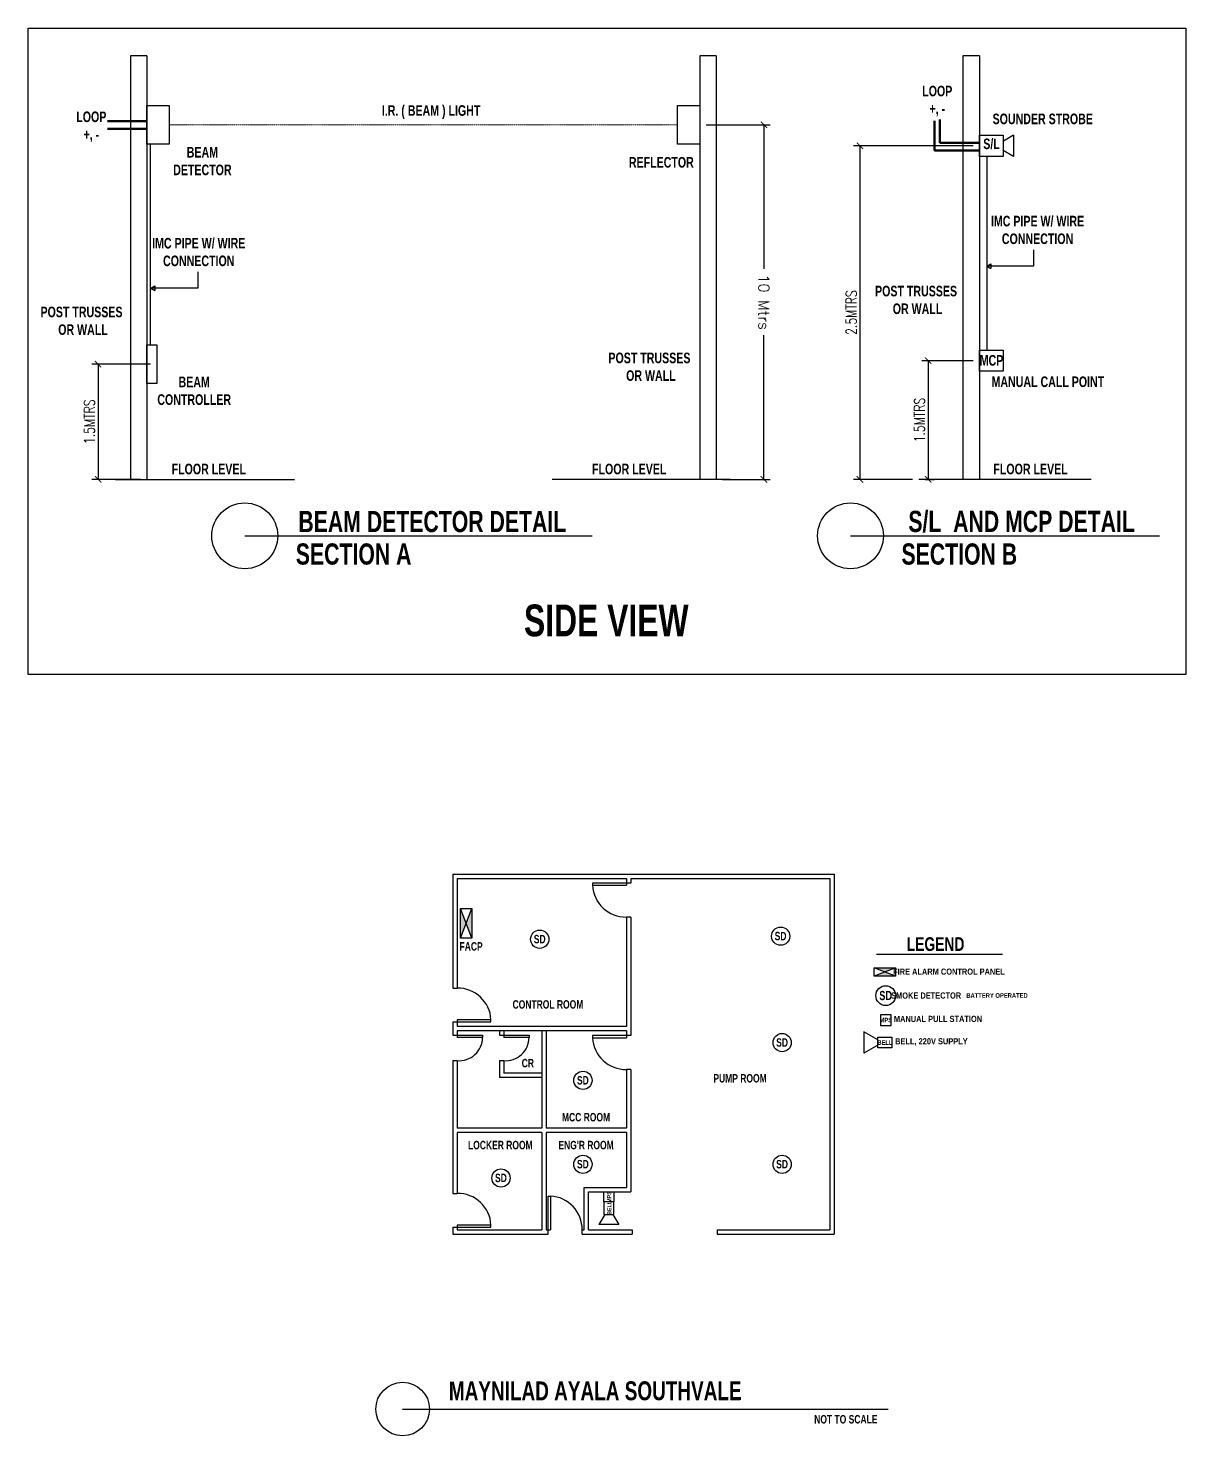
# Model space of a CAD drawing. Header units: millimetres. Extents: x 574095 to 829954, y -285467 to -148924.
# Drawn here: x 802618 to 829954, y -208980 to -175743 of the extents above; entities that cross this region are included whole.
import ezdxf

# ---------------------------------------------------------------- set-up
doc = ezdxf.new("R2010")
doc.units = ezdxf.units.MM
doc.header["$LTSCALE"] = 0.5
doc.linetypes.add('PHANTOM2', pattern=[31.75, 15.875, -3.175, 3.175, -3.175, 3.175, -3.175])
doc.layers.get('0').update_dxf_attribs({"color": 2})
doc.layers.get('Defpoints').update_dxf_attribs({"color": 140})
doc.styles.add('Arch-Dim', font='romans.shx', dxfattribs={"width": 0.75})
doc.styles.add('RomanS', font='romans.shx')
doc.styles.get("Standard").update_dxf_attribs({"font": 'romans.shx', "width": 0.75})
doc.dimstyles.new('Annotative', dxfattribs={"dimscale": 100, "dimtxt": 2.5, "dimasz": 1.5, "dimexe": 1.5, "dimexo": 1.5, "dimgap": 0.8, "dimtad": 1, "dimdec": 0, "dimzin": 3, "dimdsep": 46, "dimtxsty": 'Arch-Dim', "dimblk": 'ARCHTICK', "dimcen": 2.5, "dimazin": 2, "dimtfac": 0.75, "dimtdec": 0, "dimtix": 1, "dimtmove": 2, "dimatfit": 3, "dimfxl": 1, "dimtolj": 1, "dimtzin": 0, "dimarcsym": 0})

# ---------------------------------------------------------------- blocks, each defined once
blk = doc.blocks.new('_ArchTick')
at = {"color": 0, "linetype": 'ByBlock', "const_width": 0.15}
blk.add_lwpolyline([(-0.5, -0.5), (0.5, 0.5)], dxfattribs=at)
blk = doc.blocks.new('*D23')
at = {"color": 0, "lineweight": -2, "transparency": 16777216}
for p, q in [((818627, -178026), (820142, -178026)), ((819992, -178026), (819992, -181429)), ((819992, -186397), (819992, -182994)), ((819014, -186397), (820142, -186397))]:
    blk.add_line(p, q, dxfattribs=at)
at = {"layer": 'Defpoints', "color": 0, "transparency": 16777216}
for p in [(818477, -178026), (818864, -186397), (819992, -186397)]:
    blk.add_point(p, dxfattribs=at)
at = {"color": 0, "lineweight": -2, "transparency": 16777216, "xscale": 150, "yscale": 150, "zscale": 150}
for p, rotation in [((819992, -178026), 90), ((819992, -186397), 270)]:
    blk.add_blockref('_ArchTick', p, dxfattribs=dict(at, rotation=rotation))
at = {"color": 0, "transparency": 16777216, "insert": (819992, -182212), "char_height": 250, "attachment_point": 5, "rotation": 270, "style": 'RomanS'}
blk.add_mtext('\\A1;10 Mtrs', dxfattribs=at)
blk = doc.blocks.new('*D29')
at = {"color": 0, "lineweight": -2, "transparency": 16777216}
for p, q in [((805510, -183677), (804120, -183677)), ((804270, -183677), (804270, -186397)), ((805271, -186397), (804120, -186397))]:
    blk.add_line(p, q, dxfattribs=at)
at = {"layer": 'Defpoints', "color": 0, "transparency": 16777216}
for p in [(805660, -183677), (804270, -186397), (805421, -186397)]:
    blk.add_point(p, dxfattribs=at)
at = {"color": 0, "lineweight": -2, "transparency": 16777216, "xscale": 150, "yscale": 150, "zscale": 150}
for p, rotation in [((804270, -183677), 90), ((804270, -186397), 270)]:
    blk.add_blockref('_ArchTick', p, dxfattribs=dict(at, rotation=rotation))
at = {"color": 0, "transparency": 16777216, "insert": (804065, -185037), "char_height": 250, "attachment_point": 5, "rotation": 90, "style": 'Arch-Dim'}
blk.add_mtext('\\A1;1.5MTRS', dxfattribs=at)
blk = doc.blocks.new('*D30')
at = {"color": 0, "lineweight": -2, "transparency": 16777216}
for p, q in [((824928, -183595), (823719, -183595)), ((823869, -183595), (823869, -186397)), ((823801, -186397), (824019, -186397))]:
    blk.add_line(p, q, dxfattribs=at)
at = {"layer": 'Defpoints', "color": 0, "transparency": 16777216}
for p in [(825078, -183595), (823651, -186397), (823869, -186397)]:
    blk.add_point(p, dxfattribs=at)
at = {"color": 0, "lineweight": -2, "transparency": 16777216, "xscale": 150, "yscale": 150, "zscale": 150}
for p, rotation in [((823869, -183595), 90), ((823869, -186397), 270)]:
    blk.add_blockref('_ArchTick', p, dxfattribs=dict(at, rotation=rotation))
at = {"color": 0, "transparency": 16777216, "insert": (823664, -184996), "char_height": 250, "attachment_point": 5, "rotation": 90, "style": 'Arch-Dim'}
blk.add_mtext('\\A1;1.5MTRS', dxfattribs=at)
blk = doc.blocks.new('*D31')
at = {"color": 0, "lineweight": -2, "transparency": 16777216}
for p, q in [((824928, -178521), (822109, -178521)), ((822259, -178521), (822259, -186397)), ((823501, -186397), (822109, -186397))]:
    blk.add_line(p, q, dxfattribs=at)
at = {"layer": 'Defpoints', "color": 0, "transparency": 16777216}
for p in [(825078, -178521), (822259, -186397), (823651, -186397)]:
    blk.add_point(p, dxfattribs=at)
at = {"color": 0, "lineweight": -2, "transparency": 16777216, "xscale": 150, "yscale": 150, "zscale": 150}
for p, rotation in [((822259, -178521), 90), ((822259, -186397), 270)]:
    blk.add_blockref('_ArchTick', p, dxfattribs=dict(at, rotation=rotation))
at = {"color": 0, "transparency": 16777216, "insert": (822054, -182459), "char_height": 250, "attachment_point": 5, "rotation": 90, "style": 'Arch-Dim'}
blk.add_mtext('\\A1;2.5MTRS', dxfattribs=at)

msp = doc.modelspace()

# ---------------------------------------------------------------- hatches: boundary and pattern name
at = {"transparency": 33554638}
h = msp.add_hatch(dxfattribs=at)
h.set_pattern_fill('ANGLE', color=0)
h.set_pattern_definition([(0, (193907.207, -11751.3444), (0, 6.985), [5.08, -1.905]), (90, (193907.207, -11751.3444), (-6.985, 4e-16), [5.08, -1.905])])
h.paths.add_polyline_path([(813095.6, -196527.1), (812962.6, -196876.5), (813095.6, -197225.9)])
h.paths.add_polyline_path([(812962.6, -196876.5), (812829.7, -196527.1), (812829.7, -197225.9)])
h = msp.add_hatch(dxfattribs=at)
h.set_pattern_fill('ANGLE', color=0, scale=0.730543, angle=90)
h.set_pattern_definition([(90, (687603.984, -650275.0187), (-5.102846324, 3e-16), [3.711160963, -1.39168536]), (180, (687603.984, -650275.0187), (-6e-16, -5.102846324), [3.711160963, -1.39168536])])
h.paths.add_polyline_path([(822590.7, -197931), (822845.9, -198028.1), (823101.2, -197931)])
h.paths.add_polyline_path([(822845.9, -198028.1), (822590.7, -198125.2), (823101.2, -198125.2)])

# ---------------------------------------------------------------- linework, layer by layer
at = {"color": 7}
for p, q in [((805034.4, -176396.5), (805034.4, -186397)), ((805420.9, -176396.5), (805034.4, -176396.5)), ((805420.9, -176396.5), (805420.9, -186397)), ((818477.2, -176396.5), (818477.2, -186397)), ((818863.6, -176396.5), (818477.2, -176396.5)), ((818863.6, -176396.5), (818863.6, -186397)), ((824691.3, -176396.5), (824691.3, -186397)), ((825077.8, -176396.5), (824691.3, -176396.5)), ((825077.8, -176396.5), (825077.8, -186397)), ((818477.2, -177568.3), (818477.2, -186397)), ((825887.9, -178270.7), (825646.6, -178410.1)), ((825887.9, -178270.7), (825887.9, -178770.7)), ((805500.9, -178484.1), (805500.9, -183220.7)), ((825252.8, -178770.7), (825252.8, -183345.4)), ((825884.8, -178770.7), (825643.5, -178631.4)), ((826356.7, -180978), (826356.7, -181363.4)), ((825252.8, -181363.4), (825347.2, -181308.9)), ((826356.7, -181363.4), (825252.8, -181363.4)), ((825252.8, -181363.4), (825347.2, -181418)), ((825347.2, -181308.9), (825347.2, -181418)), ((806621.6, -181500), (806621.6, -181885.5)), ((805517.7, -181885.5), (805612.2, -181830.9)), ((806621.6, -181885.5), (805517.7, -181885.5)), ((805517.7, -181885.5), (805612.2, -181940)), ((805612.2, -181830.9), (805612.2, -181940)), ((804678.9, -186397), (808905.6, -186397)), ((819195.1, -186397), (814992.5, -186397)), ((827715.4, -186397), (823651, -186397)), ((807732.3, -187729.5), (815936.2, -187729.5)), ((822034.6, -187729.5), (829331.1, -187729.5))]:
    msp.add_line(p, q, dxfattribs=at)
at = {"color": 1, "lineweight": 50}
for p, q in [((805420.9, -177938.6), (804487.5, -177938.6)), ((824144.4, -178450.5), (824144.4, -177903.4)), ((825077.8, -178450.5), (824144.4, -178450.5))]:
    msp.add_line(p, q, dxfattribs=at)
at = {"color": 7, "lineweight": 50}
for p, q in [((805420.9, -178121.5), (804487.5, -178121.5)), ((824022.7, -178633.5), (824022.7, -177928.4)), ((825077.8, -178633.5), (824022.7, -178633.5))]:
    msp.add_line(p, q, dxfattribs=at)
at = {"color": 4, "linetype": 'PHANTOM2', "lineweight": 0, "ltscale": 3}
msp.add_line((805949.6, -178026.2), (817948.5, -178026.2), dxfattribs=at)
at = {"color": 8, "transparency": 33554638}
for p, q in [((812646.3, -195718.3), (821646.3, -195718.3)), ((812646.3, -195718.3), (812646.3, -198407.5)), ((821646.3, -195718.3), (821646.3, -204218.3)), ((812746.3, -195818.3), (816746.3, -195818.3)), ((812746.3, -195818.3), (812746.3, -198407.5)), ((816746.3, -195930.8), (815946.3, -195930.8)), ((815946.3, -195930.8), (815946.3, -195980.8)), ((815946.3, -195980.8), (816746.3, -195980.8)), ((816746.3, -195818.3), (816746.3, -195980.8)), ((816746.3, -195930.8), (816746.3, -195980.8)), ((816846.3, -195930.8), (816746.3, -195930.8)), ((816846.3, -195818.3), (821546.3, -195818.3)), ((816846.3, -195818.3), (816846.3, -195930.8)), ((821546.3, -195818.3), (821546.3, -202201.5)), ((816746.3, -196730.8), (816746.3, -199318.3)), ((816846.3, -196730.8), (816746.3, -196730.8)), ((816846.3, -196730.8), (816746.3, -196730.8)), ((816846.3, -196730.8), (816846.3, -199530.8)), ((812646.3, -198407.5), (812746.3, -198407.5)), ((812646.3, -198407.5), (812746.3, -198407.5)), ((812646.3, -199207.5), (812646.3, -199521.7)), ((812646.3, -199207.5), (812746.3, -199207.5)), ((812746.3, -199157.5), (812746.3, -199318.3)), ((813546.3, -199157.5), (812746.3, -199157.5)), ((812746.3, -199207.5), (813546.3, -199207.5)), ((816746.3, -199318.3), (812746.3, -199318.3)), ((812746.3, -199418.3), (812746.3, -199521.7)), ((816746.3, -199418.3), (812746.3, -199418.3)), ((812746.3, -199418.3), (812746.3, -199571.7)), ((813546.3, -199207.5), (813546.3, -199157.5)), ((813746.3, -199418.3), (813746.3, -199521.7)), ((813846.3, -199418.3), (813846.3, -199571.7)), ((813846.3, -199418.3), (813846.3, -199468.3)), ((814746.3, -199418.3), (814746.3, -201718.3)), ((814846.3, -199418.3), (814846.3, -201718.3)), ((816746.3, -199418.3), (816746.3, -199580.8)), ((816746.3, -199418.3), (816746.3, -199580.8)), ((812646.3, -199521.7), (812746.3, -199521.7)), ((812746.3, -199521.7), (813346.3, -199521.7)), ((813346.3, -199571.7), (812746.3, -199571.7)), ((813346.3, -199521.7), (813346.3, -199571.7)), ((813746.3, -199521.7), (813846.3, -199521.7)), ((813846.3, -199521.7), (814446.3, -199521.7)), ((814446.3, -199571.7), (813846.3, -199571.7)), ((814446.3, -199521.7), (814446.3, -199571.7)), ((816746.3, -199530.8), (815946.3, -199530.8)), ((815946.3, -199530.8), (815946.3, -199580.8)), ((815946.3, -199580.8), (816746.3, -199580.8)), ((816746.3, -199530.8), (816746.3, -199580.8)), ((816846.3, -199530.8), (816746.3, -199530.8)), ((812646.3, -200121.7), (812646.3, -203254.8)), ((812646.3, -200121.7), (812746.3, -200121.7)), ((812746.3, -200121.7), (812746.3, -201718.3)), ((813746.3, -200121.7), (813746.3, -200518.3)), ((813746.3, -200121.7), (813846.3, -200121.7)), ((813846.3, -200121.7), (813846.3, -200418.3)), ((816746.3, -200330.8), (816746.3, -201718.3)), ((816846.3, -200330.8), (816746.3, -200330.8)), ((816846.3, -200330.8), (816746.3, -200330.8)), ((816846.3, -200330.8), (816846.3, -203218.3)), ((814746.3, -200518.3), (813746.3, -200518.3)), ((814746.3, -200418.3), (813846.3, -200418.3)), ((814746.3, -201718.3), (812746.3, -201718.3)), ((816746.3, -201718.3), (814846.3, -201718.3)), ((812746.3, -201818.3), (812746.3, -203254.8)), ((814746.3, -201818.3), (812746.3, -201818.3)), ((814746.3, -201818.3), (814746.3, -204118.3)), ((816746.3, -201818.3), (814846.3, -201818.3)), ((814846.3, -201818.3), (814846.3, -204118.3)), ((816746.3, -201818.3), (816746.3, -203118.3)), ((821546.3, -202201.5), (821546.3, -204118.3)), ((812646.3, -203254.8), (812746.3, -203254.8)), ((814899.3, -204118.3), (814899.3, -203318.3)), ((814899.3, -203318.3), (814949.3, -203318.3)), ((814949.3, -203318.3), (814949.3, -204118.3)), ((815746.3, -204118.3), (815746.3, -203118.3)), ((815746.3, -203118.3), (816746.3, -203118.3)), ((815846.3, -203218.3), (816846.3, -203218.3)), ((815846.3, -204118.3), (815846.3, -203218.3)), ((812646.3, -204054.8), (812746.3, -204054.8)), ((812646.3, -204054.8), (812646.3, -204218.3)), ((812746.3, -204004.8), (812746.3, -204118.3)), ((813546.3, -204004.8), (812746.3, -204004.8)), ((812746.3, -204054.8), (813546.3, -204054.8)), ((813546.3, -204054.8), (813546.3, -204004.8)), ((812646.3, -204218.3), (814899.3, -204218.3)), ((812746.3, -204118.3), (814746.3, -204118.3)), ((814846.3, -204118.3), (814899.3, -204118.3)), ((814899.3, -204118.3), (814949.3, -204118.3)), ((814899.3, -204218.3), (814899.3, -204118.3)), ((815699.3, -204118.3), (815746.3, -204118.3)), ((815699.3, -204218.3), (815699.3, -204118.3)), ((815699.3, -204218.3), (816883.2, -204218.3)), ((815846.3, -204118.3), (816883.2, -204118.3)), ((816883.2, -204118.3), (816883.2, -204218.3)), ((818883.2, -204118.3), (821546.3, -204118.3)), ((818883.2, -204118.3), (818883.2, -204218.3)), ((818883.2, -204218.3), (821646.3, -204218.3))]:
    msp.add_line(p, q, dxfattribs=at)
at = {"color": 0, "transparency": 33554638}
for p, q in [((812829.7, -197225.9), (813095.6, -196527.1)), ((813095.6, -197225.9), (812829.7, -196527.1)), ((822653.1, -197608.5), (825628.3, -197608.5)), ((823101.2, -198125.2), (822590.7, -197931)), ((823101.2, -197931), (822590.7, -198125.2)), ((822683.8, -199632.9), (822351.5, -199441)), ((822351.5, -199441), (822351.5, -199948.5)), ((822683.8, -199756.6), (822351.5, -199948.5)), ((816234.2, -203750.3), (816095.3, -203990.9)), ((816562.4, -203990.9), (816095.3, -203990.9)), ((816423.4, -203750.3), (816562.4, -203990.9)), ((811460.9, -208347.7), (822922.5, -208347.7))]:
    msp.add_line(p, q, dxfattribs=at)
at = {"color": 7}
for points in [[(802617.8, -175743.4), (829953.8, -175743.4), (829953.8, -191003.9), (802617.8, -191003.9)], [(805420.9, -177568.3), (805949.6, -177568.3), (805949.6, -178484.1), (805420.9, -178484.1)], [(817948.5, -177568.3), (818477.2, -177568.3), (818477.2, -178484.1), (817948.5, -178484.1)], [(825077.8, -178270.7), (825643.5, -178270.7), (825643.5, -178770.7), (825077.8, -178770.7)], [(805420.9, -183220.7), (805659.8, -183220.7), (805659.8, -184134.2), (805420.9, -184134.2)], [(825077.8, -183345.4), (825643.5, -183345.4), (825643.5, -183845.4), (825077.8, -183845.4)]]:
    msp.add_lwpolyline(points, close=True, dxfattribs=at)
at = {"color": 0, "transparency": 33554638}
for points in [[(812829.7, -196527.1), (813095.6, -196527.1), (813095.6, -197225.9), (812829.7, -197225.9)], [(822590.7, -198125.2), (822590.7, -197931), (823101.2, -197931), (823101.2, -198125.2)], [(822996.6, -199037.8), (822743, -199037.8), (822743, -199291.4), (822996.6, -199291.4)], [(822683.8, -199568), (823014.8, -199568), (823014.8, -199821.5), (822683.8, -199821.5)], [(816445.5, -203218.3), (816445.5, -203451.7), (816212.2, -203451.7), (816212.2, -203218.3)], [(816212.2, -203451.7), (816212.2, -203750.3), (816445.5, -203750.3), (816445.5, -203451.7)]]:
    msp.add_lwpolyline(points, close=True, dxfattribs=at)
at = {"color": 7}
for centre in [(807732.3, -187729.5), (822034.6, -187729.5)]:
    msp.add_circle(centre, 777.6, dxfattribs=at)
at = {"color": 0, "transparency": 33554638}
for centre, radius in [((814697.8, -197254.2), 215.5), ((820385.7, -197182.6), 215.5), ((822867.9, -198586.5), 234.2), ((820421.2, -199694.8), 215.5), ((815717.2, -200587.4), 215.5), ((815717.2, -202568.2), 215.5), ((820421.2, -202568.2), 215.5), ((813782.6, -202892.2), 215.5), ((811460.9, -208347.7), 632.3)]:
    msp.add_circle(centre, radius, dxfattribs=at)
at = {"color": 8, "transparency": 33554638}
for centre, radius, start, end in [((816733.5, -195942.7), 788.2, 182.77042, 270.9248), ((812759, -199195.6), 788.2, 2.77042, 90.9248), ((812796.2, -199574), 550, 264.78757, 0.23332), ((813896.2, -199574), 550, 264.78757, 0.23332), ((816733.5, -199542.7), 788.2, 182.77042, 270.9248), ((812759, -204042.9), 788.2, 2.77042, 90.9248), ((814911.2, -204105.6), 788.2, 359.0752, 87.22958)]:
    msp.add_arc(centre, radius, start, end, dxfattribs=at)

# ---------------------------------------------------------------- texts
at = {"color": 0, "attachment_point": 5}
for s, insert, char_height, width in [('\\A1;{\\Fbold|c0;LOOP\\P+, -}', (824084.6, -177464.6), 250, 1269.755), ('\\A1;{\\Fbold|c0;LOOP\\P+, -}', (804109.3, -178072.9), 250, 1269.755), ('\\A1;{\\Fbold|c0;I.R. ( BEAM ) LIGHT}', (812132.5, -177725.4), 250, 2913.549), ('\\A1;{\\Fbold|c0;SOUNDER STROBE}', (826574.7, -177887.5), 250, 3265.838), ('\\A1;{\\Fbold|c0;S/L}', (825365.4, -178478.6), 250, 604.547), ('\\A1;{\\Fbold|c0;BEAM DETECTOR}', (806732.2, -178883.2), 250, 604.547), ('\\A1;{\\Fbold|c0;REFLECTOR}', (817568.8, -178912.9), 250, 604.547), ('\\A1;{\\Fbold|c0;IMC PIPE W/ WIRE CONNECTION}', (826452.3, -180509.1), 250, 3265.838), ('\\A1;{\\Fbold|c0;IMC PIPE W/ WIRE CONNECTION}', (806645.7, -181031.1), 250, 3265.838), ('\\A1;{\\Fbold|c0;POST TRUSSES\\P OR WALL}', (823583.2, -182161.5), 250, 3265.838), ('\\A1;{\\Fbold|c0;POST TRUSSES\\P OR WALL}', (803877.9, -182654.5), 250, 3265.838), ('\\A1;{\\Fbold|c0;POST TRUSSES\\P OR WALL}', (817287.7, -183739.7), 250, 3265.838), ('\\A1;{\\Fbold|c0;MCP}', (825365.4, -183587.8), 250, 604.547), ('\\A1;{\\Fbold|c0;BEAM\\PCONTROLLER}', (806538.4, -184306.3), 250, 604.547), ('\\A1;{\\Fbold|c0;MANUAL CALL POINT}', (826696.4, -184093.6), 250, 3265.838), ('\\A1;{\\Fbold|c0;FLOOR LEVEL}', (806883.4, -186154), 250, 3265.838), ('\\A1;{\\Fbold|c0;FLOOR LEVEL}', (816810.7, -186154), 250, 3265.838), ('\\A1;{\\Fbold|c0;FLOOR LEVEL}', (826287.1, -186154), 250, 3265.838), ('\\A1;{\\Fbold|c0;S/L  AND MCP DETAIL}', (826075.5, -187396.4), 500, 25616.107), ('\\A1;{\\Fbold|c0;BEAM DETECTOR DETAIL}', (812160.3, -187396.4), 500, 25616.107), ('\\A1;{\\Fbold|c0;SECTION A}', (810302.8, -188162.8), 500, 25616.107), ('\\A1;{\\Fbold|c0;SECTION B}', (824605.1, -188162.8), 500, 25616.107), ('\\A1;{\\Fbold|c0;SIDE VIEW}', (816268.8, -189732.6), 750, 25616.107)]:
    msp.add_mtext(s, dxfattribs=dict(at, insert=insert, char_height=char_height, width=width))
at = {"color": 7, "attachment_point": 5}
for s, insert, char_height, width, rotation in [('\\A1;{\\Fbold|c0;SD}', (820384.3, -197181.4), 200, 567.823, 0.04704), ('\\A1;{\\Fbold|c0;FACP}', (813076.9, -197424.6), 200, 5809.83, 0.04704), ('\\A1;{\\Fbold|c0;SD}', (814696.4, -197253.1), 200, 567.823, 0.04704), ('\\A1;{\\Fbold|c0;LEGEND}', (824043.9, -197371.6), 326.016, 6819.148, 0.04704), ('\\A1;{\\Fbold|c0;FIRE ALARM CONTROL PANEL}', (824359.8, -198020.8), 146.109, 4244.333, 0.04704), ('\\A1;{\\Fbold|c0;CONTROL ROOM}', (814891.6, -198794.8), 200, 9334.35, 0.04704), ('\\A1;{\\Fbold|c0;SD}', (822866.3, -198585.3), 217.344, 617.064, 0.04704), ('\\A1;{\\Fbold|c0;\\H0.67225x;SMOKE DETECTOR\\H1.4875x;  \\H0.50418x;BATTERY OPERATED}', (824607.3, -198584.8), 217.344, 5397.887, 0.04704), ('\\A1;{\\Fbold|c0;MANUAL PULL STATION}', (824101.5, -199137), 146.109, 6819.148, 0.04704), ('\\A1;{\\Fbold|c0;MPS}', (822869, -199164), 108.672, 863.668, 359.95296), ('\\A1;{\\Fbold|c0;SD}', (820419.8, -199693.7), 200, 567.823, 0.04704), ('\\A1;{\\Fbold|c0;BELL}', (822848.4, -199694.1), 108.672, 863.668, 359.95296), ('\\A1;{\\Fbold|c0;BELL, 220V SUPPLY}', (823945.6, -199680.5), 146.109, 6819.148, 0.04704), ('\\A1;{\\Fbold|c0;CR}', (814416.9, -200180.6), 200, 9334.35, 0.04704), ('\\A1;{\\Fbold|c0;SD}', (815715.7, -200586.3), 200, 567.823, 0.04704), ('\\A1;{\\Fbold|c0;PUMP ROOM}', (819427.2, -200539.1), 200, 9334.35, 0.04704), ('\\A1;{\\Fbold|c0;MCC ROOM}', (815791.3, -201457.4), 200, 9334.35, 0.04704), ('\\A1;{\\Fbold|c0;LOCKER ROOM}', (813767.1, -202115.6), 200, 9334.35, 0.04704), ("\\A1;{\\Fbold|c0;ENG'R ROOM}", (815791.3, -202115.6), 200, 9334.35, 0.04704), ('\\A1;{\\Fbold|c0;SD}', (815715.7, -202567.1), 200, 567.823, 0.04704), ('\\A1;{\\Fbold|c0;SD}', (820419.8, -202567.1), 200, 567.823, 0.04704), ('\\A1;{\\Fbold|c0;SD}', (813781.1, -202891), 200, 567.823, 0.04704), ('\\A1;{\\Fbold|c0;MPS}', (816339, -203340.9), 100, 794.748, 90.04704), ('\\A1;{\\Fbold|c0;BELL}', (816340.6, -203597.5), 100, 794.748, 90.04704), ('\\A1;{\\Fbold|c0; MAYNILAD AYALA SOUTHVALE}', (815945.5, -207920.5), 446.265, 9334.35, 0.04704), ('\\A1;{\\Fbold|c0;NOT TO SCALE}', (821925.2, -208590.1), 200, 5809.83, 0.04704)]:
    msp.add_mtext(s, dxfattribs=dict(at, insert=insert, char_height=char_height, width=width, rotation=rotation))

# ---------------------------------------------------------------- dimensions: what is measured, and where the dimension line sits
at = {"color": 7}
dim = msp.add_linear_dim(base=(819991.8, -186397), p1=(818477.2, -178026.2), p2=(818863.6, -186397), angle=90, text='10 Mtrs', dimstyle='Annotative', override={"dimscale": 0, "dimtad": 0, "dimtxsty": 'RomanS', "dimtix": 1, "dimtofl": 1, "dimtmove": 2, "dimatfit": 3}, dxfattribs=at)
dim.commit()
dim.dimension.update_dxf_attribs({"geometry": '*D23', "text_midpoint": (819991.8, -182211.6)})
at = {"color": 7, "transparency": 33554638}
for base, p1, p2, text, picture, middle in [((822258.8, -186397), (825077.8, -178520.7), (823651, -186397), '2.5MTRS', '*D31', (822053.8, -182458.9)), ((804269.7, -186397), (805659.8, -183677.4), (805420.9, -186397), '1.5MTRS', '*D29', (804064.7, -185037.2)), ((823869.3, -186397), (825077.8, -183595.4), (823651, -186397), '1.5MTRS', '*D30', (823664.3, -184996.2))]:
    dim = msp.add_linear_dim(base=base, p1=p1, p2=p2, angle=90, text=text, dimstyle='Annotative', override={"dimscale": 0, "dimtix": 1, "dimtofl": 1, "dimtmove": 2, "dimatfit": 3}, dxfattribs=at)
    dim.commit()
    dim.dimension.update_dxf_attribs({"geometry": picture, "text_midpoint": middle})

doc.saveas('drawing.dxf')
